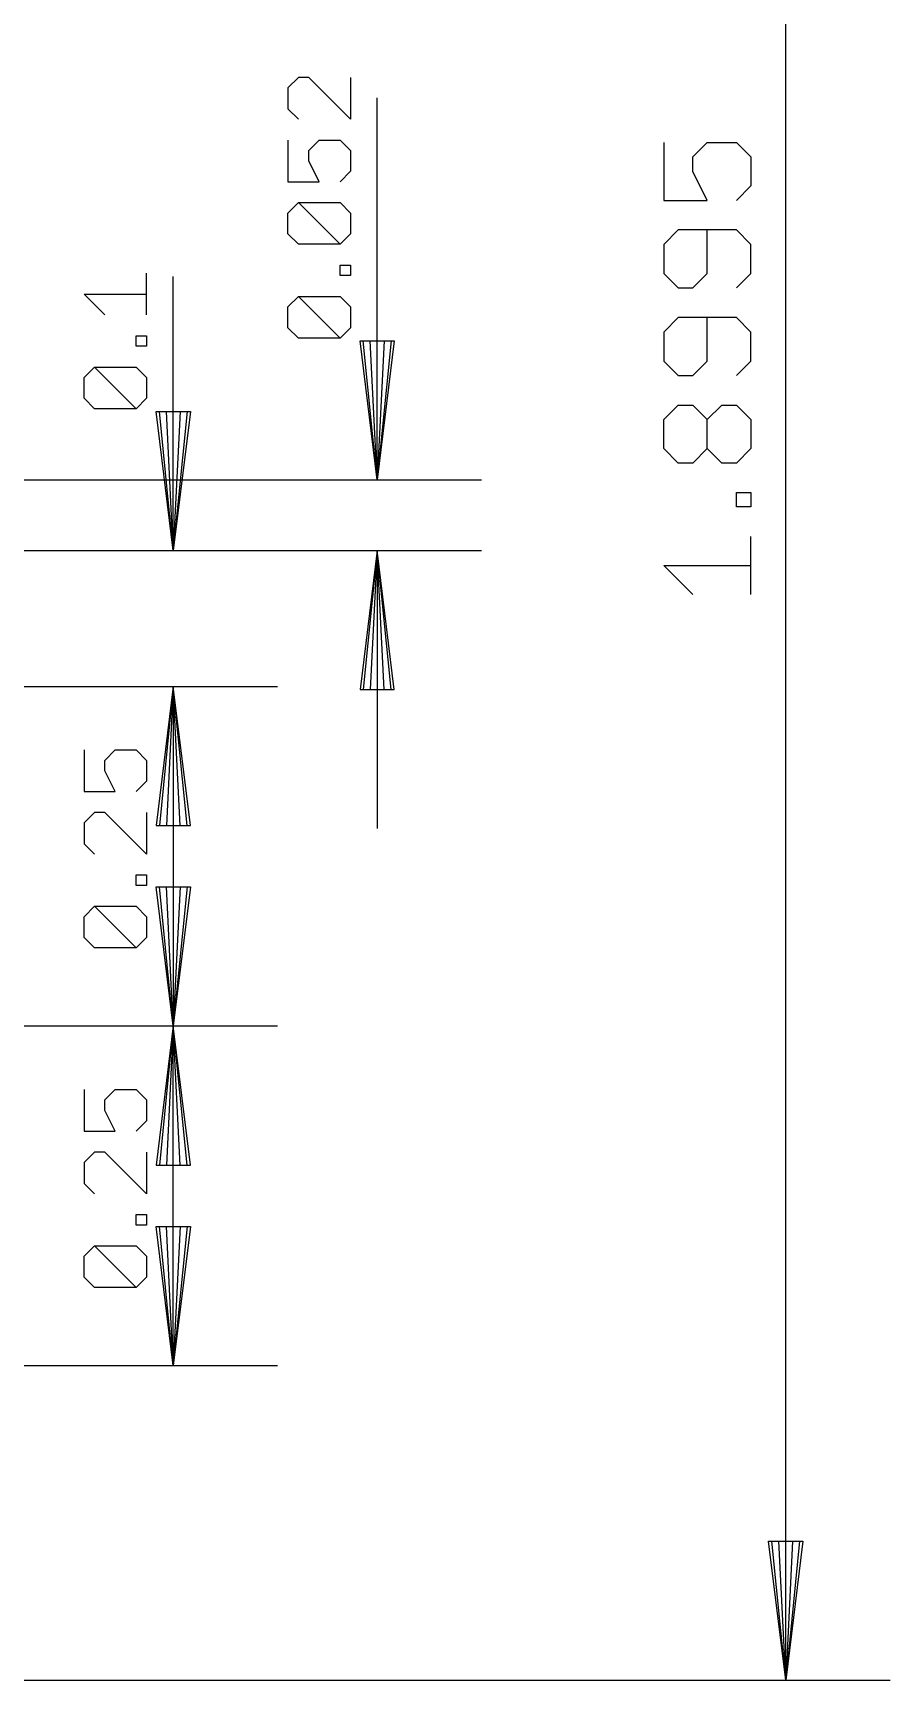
# Model space of a CAD drawing. Extents: x -0.28 to 5.55, y -0.74 to 2.72.
# Drawn here: x 4.916 to 5.547, y 0.3 to 1.512 of the extents above; entities that cross this region are included whole.
import ezdxf

# ---------------------------------------------------------------- set-up
doc = ezdxf.new("R2010")
doc.units = 0
doc.layers.add('47', color=253, linetype='CONTINUOUS')

msp = doc.modelspace()

# ---------------------------------------------------------------- linework, layer by layer
at = {"layer": '47'}
for p, q in [((5.47, 0.3), (5.47, 2.199508)), ((5.111516, 1.479692), (5.103843, 1.472019)), ((5.119189, 1.479692), (5.111516, 1.479692)), ((5.149882, 1.449), (5.119189, 1.479692)), ((5.149882, 1.479692), (5.149882, 1.449)), ((5.103843, 1.472019), (5.103843, 1.456673)), ((5.103843, 1.456673), (5.111516, 1.449)), ((5.1695, 1.1835), (5.1695, 1.464731)), ((5.103843, 1.433653), (5.103843, 1.40296)), ((5.119189, 1.42598), (5.126862, 1.433653)), ((5.126862, 1.433653), (5.142209, 1.433653)), ((5.142209, 1.433653), (5.149882, 1.42598)), ((5.380327, 1.431937), (5.380327, 1.389234)), ((5.401679, 1.421261), (5.412355, 1.431937)), ((5.412355, 1.431937), (5.433706, 1.431937)), ((5.433706, 1.431937), (5.444382, 1.421261)), ((5.119189, 1.418307), (5.119189, 1.42598)), ((5.149882, 1.42598), (5.149882, 1.410633)), ((5.401679, 1.410586), (5.401679, 1.421261)), ((5.444382, 1.421261), (5.444382, 1.39991)), ((5.126862, 1.40296), (5.119189, 1.418307)), ((5.149882, 1.410633), (5.142209, 1.40296)), ((5.412355, 1.389234), (5.401679, 1.410586)), ((5.103843, 1.40296), (5.126862, 1.40296)), ((5.444382, 1.39991), (5.433706, 1.389234)), ((5.103843, 1.379941), (5.111516, 1.387614)), ((5.111516, 1.387614), (5.142209, 1.387614)), ((5.142209, 1.356921), (5.111516, 1.387614)), ((5.142209, 1.387614), (5.149882, 1.379941)), ((5.380327, 1.389234), (5.412355, 1.389234)), ((5.103843, 1.364594), (5.103843, 1.379941)), ((5.149882, 1.379941), (5.149882, 1.364594)), ((5.111516, 1.356921), (5.103843, 1.364594)), ((5.149882, 1.364594), (5.142209, 1.356921)), ((5.391003, 1.367482), (5.380327, 1.356806)), ((5.433706, 1.367482), (5.391003, 1.367482)), ((5.412355, 1.335455), (5.412355, 1.367482)), ((5.444382, 1.356806), (5.433706, 1.367482)), ((5.142209, 1.356921), (5.111516, 1.356921)), ((5.380327, 1.356806), (5.380327, 1.335455)), ((5.444382, 1.335455), (5.444382, 1.356806)), ((4.999882, 1.304921), (4.999882, 1.335614)), ((5.142209, 1.333901), (5.142209, 1.341575)), ((5.142209, 1.341575), (5.149882, 1.341575)), ((5.149882, 1.333901), (5.142209, 1.333901)), ((5.149882, 1.341575), (5.149882, 1.333901)), ((5.380327, 1.335455), (5.391003, 1.324779)), ((5.401679, 1.324779), (5.412355, 1.335455)), ((5.433706, 1.324779), (5.444382, 1.335455)), ((5.0195, 1.1315), (5.0195, 1.333312)), ((5.391003, 1.324779), (5.401679, 1.324779)), ((4.969189, 1.304921), (4.953843, 1.320267)), ((4.953843, 1.320267), (4.999882, 1.320267)), ((5.103843, 1.310882), (5.111516, 1.318555)), ((5.103843, 1.295535), (5.103843, 1.310882)), ((5.111516, 1.318555), (5.142209, 1.318555)), ((5.142209, 1.287862), (5.111516, 1.318555)), ((5.142209, 1.318555), (5.149882, 1.310882)), ((5.149882, 1.310882), (5.149882, 1.295535)), ((5.391003, 1.303027), (5.380327, 1.292352)), ((5.433706, 1.303027), (5.391003, 1.303027)), ((5.412355, 1.271), (5.412355, 1.303027)), ((5.444382, 1.292352), (5.433706, 1.303027)), ((4.992209, 1.281901), (4.992209, 1.289575)), ((4.992209, 1.289575), (4.999882, 1.289575)), ((4.999882, 1.289575), (4.999882, 1.281901)), ((5.111516, 1.287862), (5.103843, 1.295535)), ((5.142209, 1.287862), (5.111516, 1.287862)), ((5.149882, 1.295535), (5.142209, 1.287862)), ((5.1695, 1.1835), (5.156931, 1.285862)), ((5.156931, 1.285862), (5.182069, 1.285862)), ((5.1695, 1.1835), (5.159264, 1.285862)), ((5.1695, 1.1835), (5.164382, 1.285862)), ((5.182069, 1.285862), (5.1695, 1.1835)), ((5.174618, 1.285862), (5.1695, 1.1835)), ((5.179736, 1.285862), (5.1695, 1.1835)), ((5.380327, 1.292352), (5.380327, 1.271)), ((5.444382, 1.271), (5.444382, 1.292352)), ((4.999882, 1.281901), (4.992209, 1.281901)), ((4.953843, 1.258882), (4.961516, 1.266555)), ((4.961516, 1.266555), (4.992209, 1.266555)), ((4.992209, 1.235862), (4.961516, 1.266555)), ((4.992209, 1.266555), (4.999882, 1.258882)), ((5.380327, 1.271), (5.391003, 1.260324)), ((5.401679, 1.260324), (5.412355, 1.271)), ((5.433706, 1.260324), (5.444382, 1.271)), ((4.953843, 1.243535), (4.953843, 1.258882)), ((4.999882, 1.258882), (4.999882, 1.243535)), ((5.391003, 1.260324), (5.401679, 1.260324)), ((4.961516, 1.235862), (4.953843, 1.243535)), ((4.999882, 1.243535), (4.992209, 1.235862)), ((5.380327, 1.227897), (5.391003, 1.238572)), ((5.391003, 1.238572), (5.401679, 1.238572)), ((5.401679, 1.238572), (5.412355, 1.227897)), ((5.412355, 1.227897), (5.42303, 1.238572)), ((5.42303, 1.238572), (5.433706, 1.238572)), ((5.433706, 1.238572), (5.444382, 1.227897)), ((4.992209, 1.235862), (4.961516, 1.235862)), ((5.0195, 1.1315), (5.006931, 1.233862)), ((5.006931, 1.233862), (5.032069, 1.233862)), ((5.0195, 1.1315), (5.009264, 1.233862)), ((5.0195, 1.1315), (5.014382, 1.233862)), ((5.032069, 1.233862), (5.0195, 1.1315)), ((5.024618, 1.233862), (5.0195, 1.1315)), ((5.029736, 1.233862), (5.0195, 1.1315)), ((5.380327, 1.206545), (5.380327, 1.227897)), ((5.412355, 1.206545), (5.412355, 1.227897)), ((5.444382, 1.227897), (5.444382, 1.206545)), ((5.391003, 1.195869), (5.380327, 1.206545)), ((5.412355, 1.206545), (5.401679, 1.195869)), ((5.42303, 1.195869), (5.412355, 1.206545)), ((5.444382, 1.206545), (5.433706, 1.195869)), ((5.401679, 1.195869), (5.391003, 1.195869)), ((5.433706, 1.195869), (5.42303, 1.195869)), ((4.845, 1.1835), (5.246272, 1.1835)), ((5.433706, 1.163642), (5.433706, 1.174317)), ((5.433706, 1.174317), (5.444382, 1.174317)), ((5.444382, 1.174317), (5.444382, 1.163642)), ((5.444382, 1.163642), (5.433706, 1.163642)), ((5.444382, 1.099187), (5.444382, 1.14189)), ((4.7195, 1.1315), (5.096272, 1.1315)), ((4.7195, 1.1315), (5.246272, 1.1315)), ((5.1695, 1.1315), (5.156931, 1.029138)), ((5.1695, 1.1315), (5.159264, 1.029138)), ((5.1695, 1.1315), (5.164382, 1.029138)), ((5.1695, 1.1315), (5.1695, 0.926776)), ((5.182069, 1.029138), (5.1695, 1.1315)), ((5.174618, 1.029138), (5.1695, 1.1315)), ((5.179736, 1.029138), (5.1695, 1.1315)), ((5.401679, 1.099187), (5.380327, 1.120538)), ((5.380327, 1.120538), (5.444382, 1.120538)), ((4.6695, 1.0315), (5.096272, 1.0315)), ((4.6695, 1.0315), (5.096272, 1.0315)), ((5.0195, 1.0315), (5.006931, 0.929138)), ((5.0195, 1.0315), (5.006931, 0.929138)), ((5.0195, 1.0315), (5.009264, 0.929138)), ((5.0195, 1.0315), (5.009264, 0.929138)), ((5.0195, 1.0315), (5.014382, 0.929138)), ((5.0195, 1.0315), (5.014382, 0.929138)), ((5.0195, 1.0315), (5.0195, 0.7815)), ((5.032069, 0.929138), (5.0195, 1.0315)), ((5.024618, 0.929138), (5.0195, 1.0315)), ((5.029736, 0.929138), (5.0195, 1.0315)), ((5.0195, 1.0315), (5.0195, 0.826776)), ((5.032069, 0.929138), (5.0195, 1.0315)), ((5.024618, 0.929138), (5.0195, 1.0315)), ((5.029736, 0.929138), (5.0195, 1.0315)), ((5.156931, 1.029138), (5.182069, 1.029138)), ((4.953843, 0.984711), (4.953843, 0.954018)), ((4.969189, 0.977038), (4.976862, 0.984711)), ((4.976862, 0.984711), (4.992209, 0.984711)), ((4.992209, 0.984711), (4.999882, 0.977038)), ((4.969189, 0.969365), (4.969189, 0.977038)), ((4.999882, 0.977038), (4.999882, 0.961692)), ((4.976862, 0.954018), (4.969189, 0.969365)), ((4.999882, 0.961692), (4.992209, 0.954018)), ((4.953843, 0.954018), (4.976862, 0.954018)), ((4.961516, 0.938672), (4.953843, 0.930999)), ((4.969189, 0.938672), (4.961516, 0.938672)), ((4.999882, 0.907979), (4.969189, 0.938672)), ((4.999882, 0.938672), (4.999882, 0.907979)), ((4.953843, 0.930999), (4.953843, 0.915652)), ((5.006931, 0.929138), (5.032069, 0.929138)), ((5.006931, 0.929138), (5.032069, 0.929138)), ((4.953843, 0.915652), (4.961516, 0.907979)), ((4.992209, 0.88496), (4.992209, 0.892633)), ((4.992209, 0.892633), (4.999882, 0.892633)), ((4.999882, 0.892633), (4.999882, 0.88496)), ((4.999882, 0.88496), (4.992209, 0.88496)), ((5.0195, 0.7815), (5.006931, 0.883862)), ((5.006931, 0.883862), (5.032069, 0.883862)), ((5.0195, 0.7815), (5.009264, 0.883862)), ((5.0195, 0.7815), (5.014382, 0.883862)), ((5.032069, 0.883862), (5.0195, 0.7815)), ((5.024618, 0.883862), (5.0195, 0.7815)), ((5.029736, 0.883862), (5.0195, 0.7815)), ((4.953843, 0.86194), (4.961516, 0.869613)), ((4.953843, 0.846594), (4.953843, 0.86194)), ((4.961516, 0.869613), (4.992209, 0.869613)), ((4.992209, 0.83892), (4.961516, 0.869613)), ((4.992209, 0.869613), (4.999882, 0.86194)), ((4.999882, 0.86194), (4.999882, 0.846594)), ((4.961516, 0.83892), (4.953843, 0.846594)), ((4.992209, 0.83892), (4.961516, 0.83892)), ((4.999882, 0.846594), (4.992209, 0.83892)), ((4.7695, 0.7815), (5.096272, 0.7815)), ((5.0195, 0.7815), (5.006931, 0.679138)), ((5.0195, 0.7815), (5.009264, 0.679138)), ((5.0195, 0.7815), (5.014382, 0.679138)), ((5.0195, 0.5315), (5.0195, 0.7815)), ((5.032069, 0.679138), (5.0195, 0.7815)), ((5.024618, 0.679138), (5.0195, 0.7815)), ((5.029736, 0.679138), (5.0195, 0.7815)), ((5.0195, 0.7815), (5.0195, 0.7815)), ((4.953843, 0.734711), (4.953843, 0.704018)), ((4.969189, 0.727038), (4.976862, 0.734711)), ((4.976862, 0.734711), (4.992209, 0.734711)), ((4.992209, 0.734711), (4.999882, 0.727038)), ((4.969189, 0.719365), (4.969189, 0.727038)), ((4.976862, 0.704018), (4.969189, 0.719365)), ((4.999882, 0.727038), (4.999882, 0.711692)), ((4.953843, 0.704018), (4.976862, 0.704018)), ((4.999882, 0.711692), (4.992209, 0.704018)), ((4.961516, 0.688672), (4.953843, 0.680999)), ((4.953843, 0.680999), (4.953843, 0.665652)), ((4.969189, 0.688672), (4.961516, 0.688672)), ((4.999882, 0.657979), (4.969189, 0.688672)), ((4.999882, 0.688672), (4.999882, 0.657979)), ((5.006931, 0.679138), (5.032069, 0.679138)), ((4.953843, 0.665652), (4.961516, 0.657979)), ((4.992209, 0.63496), (4.992209, 0.642633)), ((4.992209, 0.642633), (4.999882, 0.642633)), ((4.999882, 0.642633), (4.999882, 0.63496)), ((4.999882, 0.63496), (4.992209, 0.63496)), ((5.0195, 0.5315), (5.006931, 0.633862)), ((5.006931, 0.633862), (5.032069, 0.633862)), ((5.0195, 0.5315), (5.009264, 0.633862)), ((5.0195, 0.5315), (5.014382, 0.633862)), ((5.032069, 0.633862), (5.0195, 0.5315)), ((5.024618, 0.633862), (5.0195, 0.5315)), ((5.029736, 0.633862), (5.0195, 0.5315)), ((4.953843, 0.61194), (4.961516, 0.619613)), ((4.961516, 0.619613), (4.992209, 0.619613)), ((4.992209, 0.58892), (4.961516, 0.619613)), ((4.992209, 0.619613), (4.999882, 0.61194)), ((4.953843, 0.596594), (4.953843, 0.61194)), ((4.999882, 0.61194), (4.999882, 0.596594)), ((4.961516, 0.58892), (4.953843, 0.596594)), ((4.999882, 0.596594), (4.992209, 0.58892)), ((4.992209, 0.58892), (4.961516, 0.58892)), ((4.845, 0.5315), (5.096272, 0.5315)), ((5.47, 0.3), (5.457431, 0.402362)), ((5.457431, 0.402362), (5.482569, 0.402362)), ((5.47, 0.3), (5.459764, 0.402362)), ((5.47, 0.3), (5.464882, 0.402362)), ((5.482569, 0.402362), (5.47, 0.3)), ((5.475118, 0.402362), (5.47, 0.3)), ((5.480236, 0.402362), (5.47, 0.3)), ((4.899213, 0.3), (5.546772, 0.3))]:
    msp.add_line(p, q, dxfattribs=at)

doc.saveas('drawing.dxf')
